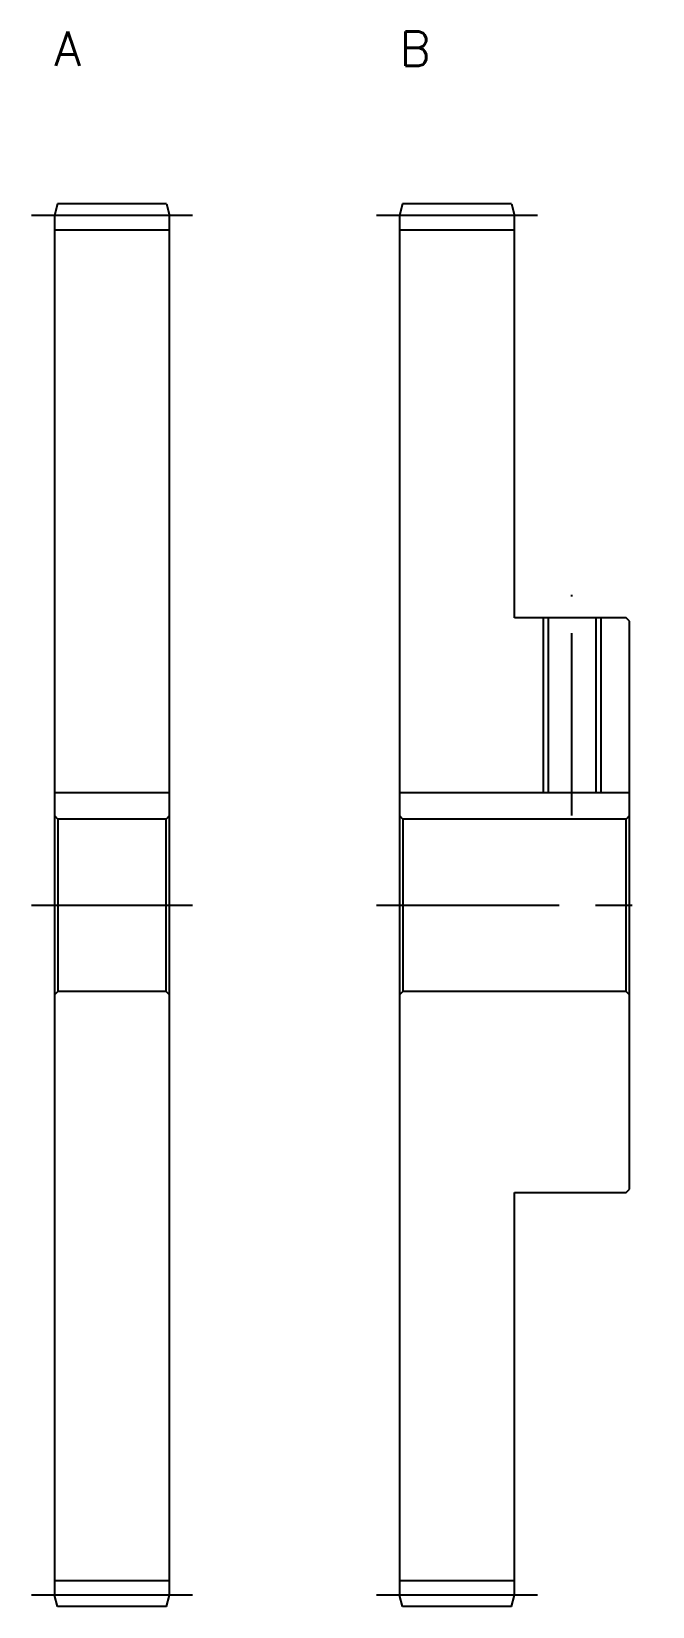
# Model space of a CAD drawing. Extents: x -2 to 194, y -13 to 147.
# Drawn here: x 140 to 194, y 10 to 147 of the extents above; entities that cross this region are included whole.
import ezdxf

# ---------------------------------------------------------------- set-up
doc = ezdxf.new("R2010")
doc.units = 0
doc.header["$LTSCALE"] = 0.5
doc.linetypes.add('CENTER', pattern=[50.8, 31.75, -6.35, 6.35, -6.35])
for name, color, linetype in [('MSM_CENTER', 1, 'CENTER'), ('MSM_CONTINUOUS', 7, 'CONTINUOUS'), ('MSM_NARROW', 5, 'CONTINUOUS'), ('MSM_PART_NUMBER', 7, 'CONTINUOUS')]:
    doc.layers.add(name, color=color, linetype=linetype)
doc.styles.get("Standard").update_dxf_attribs({"font": 'txt.shx', "height": 2, "bigfont": 'bigfont.shx'})

msp = doc.modelspace()

# ---------------------------------------------------------------- linework, layer by layer
at = {"layer": 'MSM_CENTER'}
for p, q in [((154, 131), (140, 131)), ((184, 131), (170, 131)), ((187, 78.8), (187, 98)), ((140, 71), (154, 71)), ((170, 71), (194, 71)), ((154, 11), (140, 11)), ((184, 11), (170, 11))]:
    msp.add_line(p, q, dxfattribs=at)
at = {"layer": 'MSM_CONTINUOUS'}
for p, q in [((142.27, 132), (142, 131)), ((151.73, 132), (142.27, 132)), ((151.73, 132), (152, 131)), ((172.27, 132), (172, 131)), ((181.73, 132), (172.27, 132)), ((181.73, 132), (182, 131)), ((142, 131), (142, 11)), ((152, 11), (152, 131)), ((172, 131), (172, 11)), ((182, 96), (182, 131)), ((142, 129.75), (152, 129.75)), ((172, 129.75), (182, 129.75)), ((191.7, 96), (182, 96)), ((184.93, 96), (184.93, 80.8)), ((189.07, 96), (189.07, 80.8)), ((192, 95.7), (191.7, 96)), ((192, 46.3), (192, 95.7)), ((142, 80.8), (152, 80.8)), ((172, 80.8), (192, 80.8)), ((142.3, 78.5), (142, 78.8)), ((151.7, 78.5), (142.3, 78.5)), ((142.3, 78.5), (142.3, 63.5)), ((152, 78.8), (151.7, 78.5)), ((151.7, 63.5), (151.7, 78.5)), ((172.3, 78.5), (172, 78.8)), ((191.7, 78.5), (172.3, 78.5)), ((172.3, 78.5), (172.3, 63.5)), ((192, 78.8), (191.7, 78.5)), ((191.7, 63.5), (191.7, 78.5)), ((142.3, 63.5), (142, 63.2)), ((151.7, 63.5), (142.3, 63.5)), ((152, 63.2), (151.7, 63.5)), ((172.3, 63.5), (172, 63.2)), ((191.7, 63.5), (172.3, 63.5)), ((192, 63.2), (191.7, 63.5)), ((182, 11), (182, 46)), ((182, 46), (191.7, 46)), ((191.7, 46), (192, 46.3)), ((142, 12.25), (152, 12.25)), ((142.27, 10), (142, 11)), ((151.73, 10), (152, 11)), ((172, 12.25), (182, 12.25)), ((172.27, 10), (172, 11)), ((181.73, 10), (182, 11)), ((151.73, 10), (142.27, 10)), ((181.73, 10), (172.27, 10))]:
    msp.add_line(p, q, dxfattribs=at)
at = {"layer": 'MSM_NARROW'}
for p, q in [((184.5, 96), (184.5, 80.8)), ((189.5, 96), (189.5, 80.8))]:
    msp.add_line(p, q, dxfattribs=at)

# ---------------------------------------------------------------- texts
at = {"layer": 'MSM_PART_NUMBER'}
for s, p in [('A', (142, 144)), ('B', (172, 144))]:
    msp.add_text(s, height=3, dxfattribs=at).set_placement(p)

doc.saveas('drawing.dxf')
